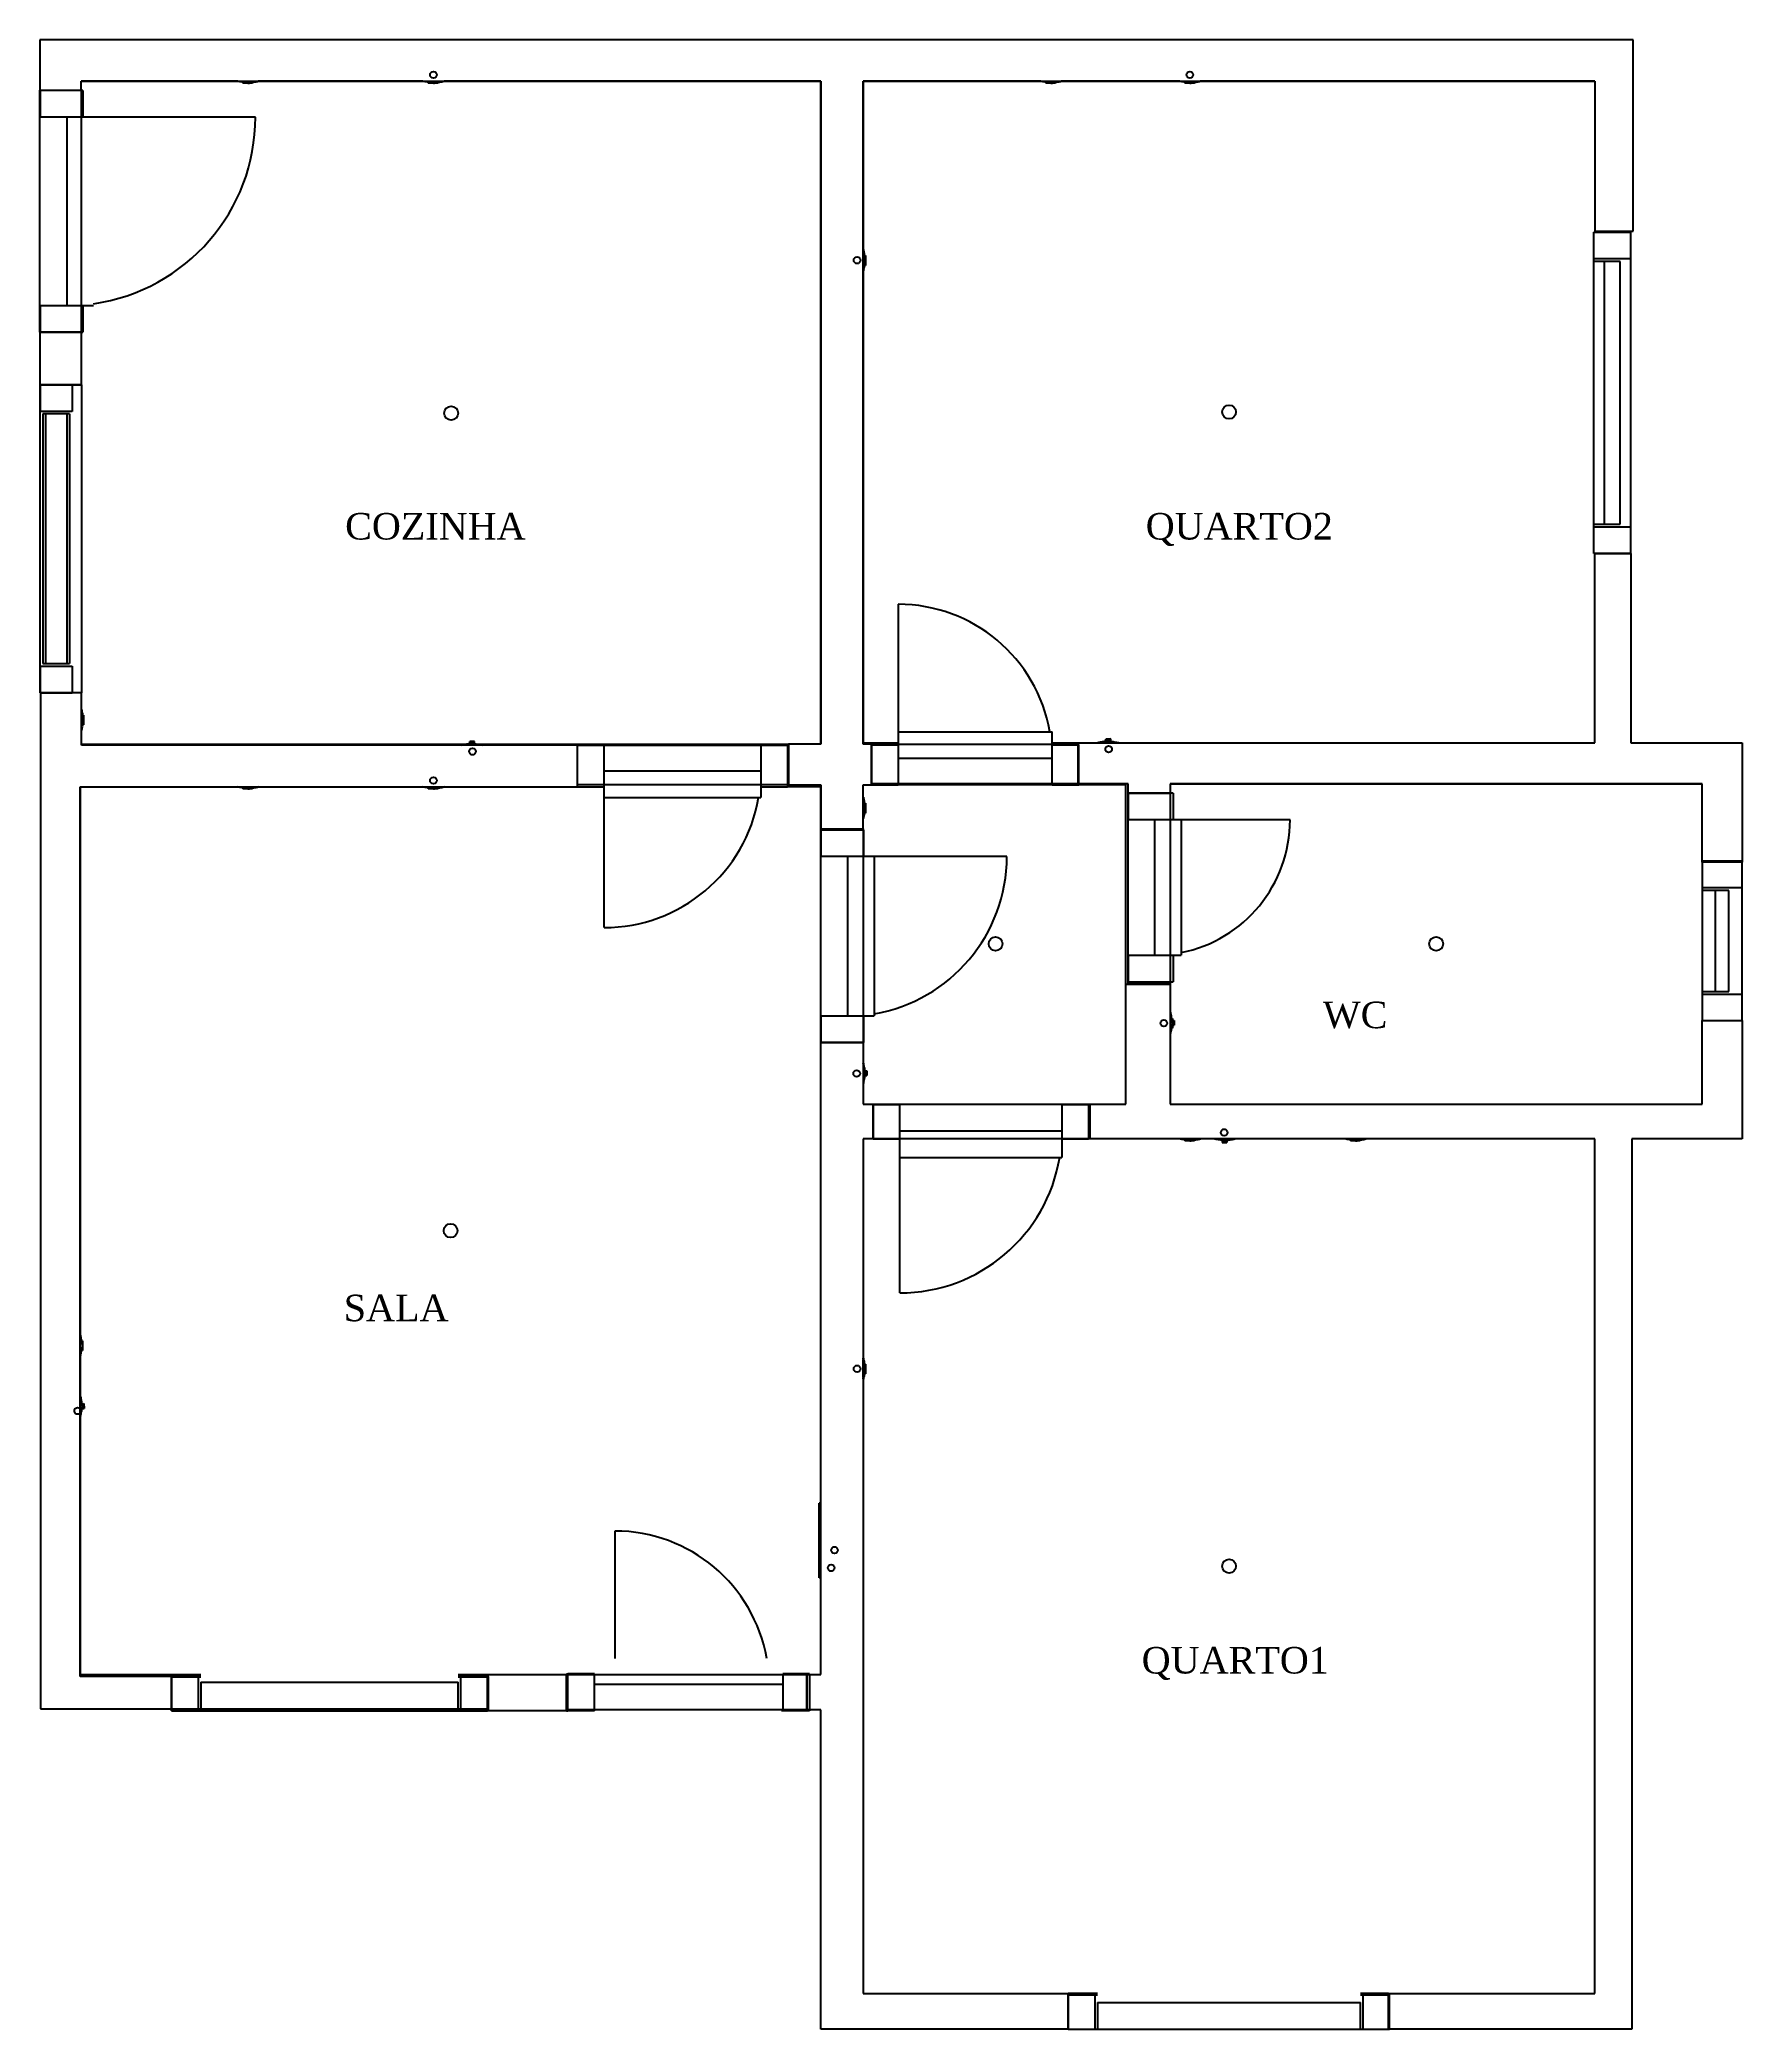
# Model space of a CAD drawing. Extents: x 7396 to 13806, y -3827 to 3665.
import ezdxf

# ---------------------------------------------------------------- set-up
doc = ezdxf.new("R2010")
doc.units = 0
doc.header["$MEASUREMENT"] = 0
doc.layers.add('PLANTABAIXA', color=7, linetype='Continuous')
doc.styles.add('textstyle0', font='times.ttf')
doc.styles.add('textstyle1', font='times.ttf')
doc.styles.add('textstyle2', font='times.ttf')
doc.styles.add('textstyle3', font='times.ttf')
doc.styles.add('textstyle4', font='times.ttf')

msp = doc.modelspace()

# ---------------------------------------------------------------- linework, layer by layer
at = {"layer": 'PLANTABAIXA', "color": 0}
for p, q in [((7395.6, 3664.7, -1950), (7395.6, 3474.7, -1950)), ((13395.4, 3664.7, -1950), (7395.6, 3664.7, -1950)), ((13395.4, 2943.8, -1950), (13395.4, 3664.7, -1950)), ((7395.6, 3474.7, -1950), (7551.2, 3474.7, -1950)), ((7395.6, 3474.7, -1950), (7551.2, 3474.7, -1950)), ((7395.6, 2563.9, -1950), (7395.6, 3474.7, -1950)), ((7397.6, 3473.9, -1950), (7397.6, 3373.9, -1950)), ((7557.6, 3473.9, -1950), (7397.6, 3473.9, -1950)), ((7551.2, 3474.7, -1950), (7551.2, 3508.6, -1950)), ((7551.2, 3508.6, -1950), (10336.8, 3508.6, -1950)), ((8139.6, 3508.6, -1950), (7551.2, 3508.6, -1950)), ((7551.2, 3474.7, -1950), (7551.2, 2563.9, -1950)), ((7557.6, 3473.9, -1950), (7557.6, 3373.9, -1950)), ((8159.8, 3504.7, -1950), (8159.8, 3500.9, -1950)), ((8196.7, 3500.9, -1950), (8159.8, 3500.9, -1950)), ((8196.7, 3504.3, -1950), (8196.7, 3500.9, -1950)), ((8838.2, 3508.6, -1950), (8219.3, 3508.6, -1950)), ((8858.4, 3504.7, -1950), (8858.4, 3500.9, -1950)), ((8895.3, 3500.9, -1950), (8858.4, 3500.9, -1950)), ((8895.3, 3504.3, -1950), (8895.3, 3500.9, -1950)), ((10336.8, 3508.6, -1950), (8917.9, 3508.6, -1950)), ((10336.8, 3508.6, -1950), (10336.8, 1012.2, -1950)), ((10336.8, 1012.2, -1950), (10336.8, 3508.6, -1950)), ((10496, 1012.2, -1950), (10496, 3508.6, -1950)), ((10496, 3508.6, -1950), (13251, 3508.6, -1950)), ((11163.1, 3508.6, -1950), (10496, 3508.6, -1950)), ((10496, 3508.6, -1950), (10496, 2874.1, -1950)), ((11183.3, 3504.7, -1950), (11183.3, 3500.9, -1950)), ((11220.2, 3500.9, -1950), (11183.3, 3500.9, -1950)), ((11220.2, 3504.3, -1950), (11220.2, 3500.9, -1950)), ((11686.6, 3508.6, -1950), (11242.8, 3508.6, -1950)), ((11706.9, 3504.7, -1950), (11706.9, 3500.9, -1950)), ((11743.7, 3500.9, -1950), (11706.9, 3500.9, -1950)), ((11743.7, 3504.3, -1950), (11743.7, 3500.9, -1950)), ((13251, 3508.6, -1950), (11766.4, 3508.6, -1950)), ((13251, 3508.6, -1950), (13251, 2943.8, -1950)), ((7497.6, 3373.9, -1950), (7397.6, 3373.9, -1950)), ((7557.6, 3373.9, -1950), (7497.6, 3373.9, -1950)), ((7497.6, 3373.9, -1950), (7497.6, 2663.9, -1950)), ((7597.6, 3373.9, -1950), (7557.6, 3373.9, -1950)), ((8207.6, 3373.9, -1950), (7597.6, 3373.9, -1950)), ((13386.6, 2940.2, -1950), (13246.6, 2940.2, -1950)), ((13246.6, 2840.2, -1950), (13246.6, 2940.2, -1950)), ((13251, 2943.8, -1950), (13395.4, 2943.8, -1950)), ((13251, 2940.2, -1950), (13251, 2943.8, -1950)), ((13251, 2943.8, -1950), (13386.6, 2943.8, -1950)), ((13251, 2940.2, -1950), (13386.6, 2940.2, -1950)), ((13386.6, 2943.8, -1950), (13386.6, 2940.2, -1950)), ((13386.6, 1730.2, -1950), (13386.6, 2940.2, -1950)), ((13386.6, 2840.2, -1950), (13386.6, 2940.2, -1950)), ((10496, 2872.1, -1950), (10496, 2869.1, -1950)), ((10496, 2852.1, -1950), (10496.7, 2852.1, -1950)), ((10496.7, 2795, -1950), (10496.7, 2874.7, -1950)), ((10501, 2852.1, -1950), (10504.4, 2852.1, -1950)), ((10504.4, 2852.1, -1950), (10504.4, 2815.2, -1950)), ((10496, 2815.2, -1950), (10496.7, 2815.2, -1950)), ((10496, 2801.5, -1950), (10496, 2798.5, -1950)), ((10496, 2796.5, -1950), (10496, 1017.6, -1950)), ((10500.6, 2815.2, -1950), (10504.4, 2815.2, -1950)), ((13246.6, 2830.2, -1950), (13246.6, 2840.2, -1950)), ((13386.6, 2840.2, -1950), (13246.6, 2840.2, -1950)), ((13346.6, 2830.2, -1950), (13246.6, 2830.2, -1950)), ((13246.6, 1840.2, -1950), (13246.6, 2830.2, -1950)), ((13286.6, 1840.2, -1950), (13286.6, 2830.2, -1950)), ((13346.6, 1840.2, -1950), (13346.6, 2830.2, -1950)), ((13386.6, 1830.2, -1950), (13386.6, 2840.2, -1950)), ((7397.6, 2663.9, -1950), (7397.6, 2563.9, -1950)), ((7397.6, 2663.9, -1950), (7497.6, 2663.9, -1950)), ((7497.6, 2663.9, -1950), (7557.6, 2663.9, -1950)), ((7557.6, 2663.9, -1950), (7557.6, 2563.9, -1950)), ((7557.6, 2663.9, -1950), (7597.6, 2663.9, -1950)), ((7551.2, 2563.9, -1950), (7395.6, 2563.9, -1950)), ((7397.6, 2563.9, -1950), (7551.2, 2563.9, -1950)), ((7397.6, 2365.6, -1950), (7397.6, 2563.9, -1950)), ((7397.6, 2563.9, -1950), (7557.6, 2563.9, -1950)), ((7551.2, 2563.9, -1950), (7551.2, 2365.6, -1950)), ((7551.2, 2365.6, -1950), (7397.6, 2365.6, -1950)), ((7517.6, 2365.6, -1950), (7397.6, 2365.6, -1950)), ((7397.6, 2365.6, -1950), (7397.6, 2265.6, -1950)), ((7397.6, 2365.6, -1950), (7552.6, 2365.6, -1950)), ((7397.6, 1206.1, -1950), (7397.6, 2365.6, -1950)), ((7517.6, 2365.6, -1950), (7517.6, 2265.6, -1950)), ((7552.6, 2365.6, -1950), (7552.6, 1206.1, -1950)), ((7517.6, 2265.6, -1950), (7397.6, 2265.6, -1950)), ((7407.6, 2255.6, -1950), (7407.6, 1315.6, -1950)), ((7507.6, 2255.6, -1950), (7407.6, 2255.6, -1950)), ((7507.6, 2255.6, -1950), (7407.6, 2255.6, -1950)), ((7417.6, 2255.6, -1950), (7417.6, 1315.6, -1950)), ((7497.6, 2255.6, -1950), (7497.6, 1315.6, -1950)), ((7507.6, 2255.6, -1950), (7507.6, 1315.6, -1950)), ((7507.6, 2255.6, -1950), (7507.6, 1315.6, -1950)), ((13246.6, 1830.2, -1950), (13246.6, 1840.2, -1950)), ((13246.6, 1840.2, -1950), (13346.6, 1840.2, -1950)), ((13246.6, 1730.2, -1950), (13246.6, 1830.2, -1950)), ((13246.6, 1830.2, -1950), (13386.6, 1830.2, -1950)), ((13386.6, 1730.2, -1950), (13386.6, 1830.2, -1950)), ((13246.6, 1730.2, -1950), (13386.6, 1730.2, -1950)), ((13251, 1730.2, -1950), (13386.6, 1730.2, -1950)), ((13251, 1017.6, -1950), (13251, 1730.2, -1950)), ((13386.6, 1730.2, -1950), (13251, 1730.2, -1950)), ((13386.6, 1730.2, -1950), (13251, 1730.2, -1950)), ((13251, 1730.2, -1950), (13251, 1730.2, -1950)), ((13386.6, 1730.2, -1950), (13386.6, 1017.6, -1950)), ((13386.6, 1730.2, -1950), (13386.6, 1730.2, -1950)), ((10627.6, 1539.2, -1950), (10627.6, 1059.2, -1950)), ((10627.6, 1539.2, -1950), (10627.6, 1059.2, -1950)), ((7397.6, 1305.6, -1950), (7397.6, 1205.6, -1950)), ((7397.6, 1305.6, -1950), (7517.6, 1305.6, -1950)), ((7407.6, 1315.6, -1950), (7507.6, 1315.6, -1950)), ((7407.6, 1315.6, -1950), (7507.6, 1315.6, -1950)), ((7517.6, 1305.6, -1950), (7517.6, 1205.6, -1950)), ((7552.6, 1206.1, -1950), (7397.6, 1206.1, -1950)), ((7397.6, 1205.6, -1950), (7517.6, 1205.6, -1950)), ((7552.6, 1206.1, -1950), (7398.8, 1206.1, -1950)), ((7398.8, 1206.1, -1950), (7398.8, -2620.1, -1950)), ((7552.6, 1008.6, -1950), (7552.6, 1206.1, -1950)), ((7556.5, 1084.6, -1950), (7560.3, 1084.6, -1950)), ((7556.9, 1121.4, -1950), (7560.3, 1121.4, -1950)), ((7560.3, 1121.4, -1950), (7560.3, 1084.6, -1950)), ((10627.6, 1059.2, -1950), (10627.6, 1009.2, -1950)), ((10627.6, 1059.2, -1950), (11207.6, 1059.2, -1950)), ((11207.6, 1009.2, -1950), (11207.6, 1059.2, -1950)), ((7552.6, 1012.2, -1950), (9003.2, 1012.2, -1950)), ((9420.5, 1008.6, -1950), (7552.6, 1008.6, -1950)), ((9032.6, 1022.8, -1950), (9014.6, 1022.4, -1950)), ((9014.6, 1022.4, -1950), (9032.6, 1022.8, -1950)), ((9014.7, 1017.1, -1950), (9014.6, 1022.4, -1950)), ((9032.7, 1017.5, -1950), (9014.7, 1017.1, -1950)), ((9020.2, 1015.5, -1950), (9014.8, 1015.4, -1950)), ((9014.8, 1014.5, -1950), (9014.8, 1015.4, -1950)), ((9032.8, 1015.8, -1950), (9027.1, 1015.6, -1950)), ((9032.7, 1017.5, -1950), (9032.6, 1022.8, -1950)), ((9032.8, 1014.5, -1950), (9032.8, 1015.8, -1950)), ((9044.6, 1012.2, -1950), (10214.3, 1012.2, -1950)), ((9420.5, 1011.4, -1950), (9520.5, 1011.4, -1950)), ((9420.5, 851.4, -1950), (9420.5, 1011.4, -1950)), ((9420.5, 851.4, -1950), (9420.5, 1008.6, -1950)), ((9420.5, 1008.6, -1950), (10214.3, 1008.6, -1950)), ((9420.5, 859.2, -1950), (9420.5, 1008.6, -1950)), ((9520.5, 911.4, -1950), (9520.5, 1011.4, -1950)), ((10110.5, 1011.4, -1950), (10210.5, 1011.4, -1950)), ((10110.5, 1011.4, -1950), (10110.5, 911.4, -1950)), ((10210.5, 1011.4, -1950), (10210.5, 851.4, -1950)), ((10336.8, 1012.2, -1950), (10214.3, 1012.2, -1950)), ((10214.3, 1012.2, -1950), (10214.3, 859.2, -1950)), ((10214.3, 1008.6, -1950), (10214.3, 859.2, -1950)), ((10496, 1017.6, -1950), (10627.6, 1017.6, -1950)), ((10527.6, 1012.2, -1950), (10496, 1012.2, -1950)), ((10527.6, 859.2, -1950), (10527.6, 1012.2, -1950)), ((10527.6, 1012.2, -1950), (11305.7, 1012.2, -1950)), ((10527.6, 863.5, -1950), (10527.6, 1012.2, -1950)), ((10527.6, 1009.2, -1950), (10627.6, 1009.2, -1950)), ((10527.6, 1009.2, -1950), (10527.6, 859.2, -1950)), ((10627.6, 1009.2, -1950), (10627.6, 959.2, -1950)), ((11207.6, 1017.6, -1950), (11305.7, 1017.6, -1950)), ((11207.6, 959.2, -1950), (11207.6, 1009.2, -1950)), ((11207.6, 1009.2, -1950), (11307.6, 1009.2, -1950)), ((11305.7, 1017.6, -1950), (13251, 1017.6, -1950)), ((11305.7, 863.5, -1950), (11305.7, 1017.6, -1950)), ((11305.7, 1012.2, -1950), (11305.7, 863.5, -1950)), ((11307.6, 859.2, -1950), (11307.6, 1009.2, -1950)), ((11459, 1017.6, -1950), (11379.2, 1017.6, -1950)), ((11427.8, 1031.8, -1950), (11409.8, 1031.4, -1950)), ((11409.8, 1031.4, -1950), (11427.8, 1031.8, -1950)), ((11409.9, 1026.2, -1950), (11409.8, 1031.4, -1950)), ((11427.9, 1026.5, -1950), (11409.9, 1026.2, -1950)), ((11415.4, 1024.5, -1950), (11410, 1024.4, -1950)), ((11410, 1023.5, -1950), (11410, 1024.4, -1950)), ((11428, 1024.8, -1950), (11422.3, 1024.7, -1950)), ((11427.9, 1026.5, -1950), (11427.8, 1031.8, -1950)), ((11428, 1023.6, -1950), (11428, 1024.8, -1950)), ((13386.6, 1017.6, -1950), (13805.7, 1017.6, -1950)), ((13805.7, 1017.6, -1950), (13805.7, 567.9, -1950)), ((9520.5, 851.4, -1950), (9520.5, 911.4, -1950)), ((9520.5, 911.4, -1950), (10110.5, 911.4, -1950)), ((10110.5, 911.4, -1950), (10110.5, 851.4, -1950)), ((10627.6, 959.2, -1950), (10627.6, 859.2, -1950)), ((10627.6, 959.2, -1950), (11207.6, 959.2, -1950)), ((11207.6, 859.2, -1950), (11207.6, 959.2, -1950)), ((7548.1, -2498.7, -1950), (7548.1, 851.4, -1950)), ((7548.1, 851.4, -1950), (9420.5, 851.4, -1950)), ((7548.1, 851.4, -1950), (7548.1, -1211.7, -1950)), ((8159.8, 847.5, -1950), (8159.8, 843.7, -1950)), ((8196.7, 843.7, -1950), (8159.8, 843.7, -1950)), ((8196.7, 847.1, -1950), (8196.7, 843.7, -1950)), ((8858.4, 847.5, -1950), (8858.4, 843.7, -1950)), ((8895.3, 843.7, -1950), (8858.4, 843.7, -1950)), ((8895.3, 847.1, -1950), (8895.3, 843.7, -1950)), ((10214.3, 859.2, -1950), (9420.5, 859.2, -1950)), ((9420.5, 851.4, -1950), (9520.5, 851.4, -1950)), ((9520.5, 811.4, -1950), (9520.5, 851.4, -1950)), ((10110.5, 851.4, -1950), (10210.5, 851.4, -1950)), ((10110.5, 851.4, -1950), (10110.5, 811.4, -1950)), ((10336.8, 851.4, -1950), (10210.5, 851.4, -1950)), ((10214.3, 859.2, -1950), (10336.8, 859.2, -1950)), ((10336.8, 859.2, -1950), (10336.8, 693, -1950)), ((10336.8, 688.8, -1950), (10336.8, 851.4, -1950)), ((10496, 693, -1950), (10496, 859.2, -1950)), ((10496, 859.2, -1950), (10527.6, 859.2, -1950)), ((11305.7, 863.5, -1950), (10527.6, 863.5, -1950)), ((10527.6, 859.2, -1950), (10627.6, 859.2, -1950)), ((11207.6, 859.2, -1950), (10627.6, 859.2, -1950)), ((11207.6, 859.2, -1950), (11307.6, 859.2, -1950)), ((11493.2, 863.5, -1950), (11305.7, 863.5, -1950)), ((11484.5, 859.2, -1950), (11307.6, 859.2, -1950)), ((11484.5, 108.1, -1950), (11484.5, 859.2, -1950)), ((11493.2, 827.4, -1950), (11493.2, 863.5, -1950)), ((11652.3, 827.4, -1950), (11493.2, 827.4, -1950)), ((11493.2, 827.4, -1950), (11493.2, 727.4, -1950)), ((11663.2, 827.4, -1950), (11493.2, 827.4, -1950)), ((11493.2, 827.4, -1950), (11652, 827.4, -1950)), ((11493.2, 108.1, -1950), (11493.2, 827.4, -1950)), ((11652, 827.4, -1950), (11652, 108.1, -1950)), ((11652.3, 863.5, -1950), (11652.3, 827.4, -1950)), ((11652.3, 863.5, -1950), (13654.9, 863.5, -1950)), ((11652.3, 863.5, -1950), (11652.3, 863.4, -1950)), ((13654.9, 863.5, -1950), (11652.3, 863.5, -1950)), ((13654.9, 863.4, -1950), (11652.3, 863.4, -1950)), ((11663.2, 827.4, -1950), (11663.2, 727.4, -1950)), ((13654.9, 567.9, -1950), (13654.9, 863.5, -1950)), ((13654.9, 863.5, -1950), (13654.9, 863.4, -1950)), ((9520.5, 811.4, -1950), (10110.5, 811.4, -1950)), ((9520.5, 321.4, -1950), (9520.5, 811.4, -1950)), ((10496, 789.6, -1950), (10496.7, 789.6, -1950)), ((10496, 752.7, -1950), (10496.7, 752.7, -1950)), ((10496.7, 732.5, -1950), (10496.7, 812.2, -1950)), ((10500.6, 752.7, -1950), (10504.4, 752.7, -1950)), ((10501, 789.6, -1950), (10504.4, 789.6, -1950)), ((10504.4, 789.6, -1950), (10504.4, 752.7, -1950)), ((10336.8, 693, -1950), (10496, 693, -1950)), ((10336.8, 693, -1950), (10496, 693, -1950)), ((10336.8, -111.2, -1950), (10336.8, 693, -1950)), ((10336.8, 688.8, -1950), (10336.8, 588.8, -1950)), ((10496.8, 688.8, -1950), (10336.8, 688.8, -1950)), ((10496, 693, -1950), (10496, -111.2, -1950)), ((10496, 693, -1950), (10496, 688.8, -1950)), ((10496.8, 688.8, -1950), (10496.8, 588.8, -1950)), ((11593.2, 727.4, -1950), (11493.2, 727.4, -1950)), ((11663.2, 727.4, -1950), (11593.2, 727.4, -1950)), ((11593.2, 727.4, -1950), (11593.2, 217.4, -1950)), ((11693.2, 727.4, -1950), (11663.2, 727.4, -1950)), ((11693.2, 727.4, -1950), (11693.2, 217.4, -1950)), ((12103.2, 727.4, -1950), (11693.2, 727.4, -1950)), ((10336.8, -11.2, -1950), (10336.8, 588.8, -1950)), ((10436.8, 588.8, -1950), (10336.8, 588.8, -1950)), ((10496.8, 588.8, -1950), (10436.8, 588.8, -1950)), ((10436.8, 588.8, -1950), (10436.8, -11.2, -1950)), ((10536.8, 588.8, -1950), (10496.8, 588.8, -1950)), ((10536.8, 588.8, -1950), (10536.8, -11.2, -1950)), ((11036.8, 588.8, -1950), (10536.8, 588.8, -1950)), ((13805.7, 567.9, -1950), (13654.9, 567.9, -1950)), ((13654.9, 567.9, -1950), (13654.9, 461.2, -1950)), ((13805.7, 571.2, -1950), (13655.7, 571.2, -1950)), ((13655.7, 471.2, -1950), (13655.7, 571.2, -1950)), ((13805.7, 471.2, -1950), (13805.7, 571.2, -1950)), ((13805.7, -28.8, -1950), (13805.7, 567.9, -1950)), ((13655.7, 461.2, -1950), (13655.7, 471.2, -1950)), ((13805.7, 471.2, -1950), (13655.7, 471.2, -1950)), ((13655.7, 81.2, -1950), (13655.7, 461.2, -1950)), ((13755.7, 461.2, -1950), (13655.7, 461.2, -1950)), ((13705.7, 81.2, -1950), (13705.7, 461.2, -1950)), ((13755.7, 81.2, -1950), (13755.7, 461.2, -1950)), ((13805.7, 71.2, -1950), (13805.7, 471.2, -1950)), ((11493.2, 217.4, -1950), (11493.2, 117.4, -1950)), ((11493.2, 217.4, -1950), (11593.2, 217.4, -1950)), ((11593.2, 217.4, -1950), (11663.2, 217.4, -1950)), ((11663.2, 217.4, -1950), (11663.2, 117.4, -1950)), ((11663.2, 217.4, -1950), (11693.2, 217.4, -1950)), ((11484.5, 108.1, -1950), (11652, 108.1, -1950)), ((11484.5, -342.9, -1950), (11484.5, 108.1, -1950)), ((11493.2, 117.4, -1950), (11663.2, 117.4, -1950)), ((11652, 108.1, -1950), (11493.2, 108.1, -1950)), ((11652, 108.1, -1950), (11652, -342.9, -1950)), ((11652.3, 117.4, -1950), (11652.3, -20.5, -1950)), ((13654.9, 81.2, -1950), (13654.9, -28.8, -1950)), ((13655.7, 71.2, -1950), (13655.7, 81.2, -1950)), ((13655.7, 81.2, -1950), (13755.7, 81.2, -1950)), ((11652.5, -76.9, -1950), (11652.5, 2.8, -1950)), ((11652.7, 1.7, -1950), (11652.7, 2.1, -1950)), ((13655.7, -28.8, -1950), (13655.7, 71.2, -1950)), ((13655.7, 71.2, -1950), (13805.7, 71.2, -1950)), ((13805.7, -28.8, -1950), (13805.7, 71.2, -1950)), ((10336.8, -11.2, -1950), (10336.8, -111.2, -1950)), ((10336.8, -11.2, -1950), (10436.8, -11.2, -1950)), ((10436.8, -11.2, -1950), (10496.8, -11.2, -1950)), ((10496.8, -11.2, -1950), (10496.8, -111.2, -1950)), ((10496.8, -11.2, -1950), (10536.8, -11.2, -1950)), ((11652, -20.5, -1950), (11652.5, -20.5, -1950)), ((11652, -57.4, -1950), (11652.5, -57.4, -1950)), ((11652.3, -57.4, -1950), (11652.3, -342.8, -1950)), ((11656.6, -57.4, -1950), (11660.3, -57.4, -1950)), ((11657, -20.5, -1950), (11660.3, -20.5, -1950)), ((11658.4, -27.9, -1950), (11659.3, -27.9, -1950)), ((11658.4, -45.9, -1950), (11659.7, -45.9, -1950)), ((11659.4, -33.3, -1950), (11659.3, -27.9, -1950)), ((11659.7, -45.9, -1950), (11659.5, -40.2, -1950)), ((11660.3, -20.5, -1950), (11660.3, -27.9, -1950)), ((11660.3, -45.9, -1950), (11660.3, -57.4, -1950)), ((11661, -27.9, -1950), (11666.3, -27.8, -1950)), ((11661.4, -45.9, -1950), (11661, -27.9, -1950)), ((11661.4, -45.9, -1950), (11666.7, -45.8, -1950)), ((11666.7, -45.8, -1950), (11666.3, -27.8, -1950)), ((11666.3, -27.8, -1950), (11666.7, -45.8, -1950)), ((13654.9, -28.8, -1950), (13805.7, -28.8, -1950)), ((13654.9, -342.9, -1950), (13654.9, -28.8, -1950)), ((13655.7, -28.8, -1950), (13805.7, -28.8, -1950)), ((13805.7, -28.8, -1950), (13805.7, -474, -1950)), ((10336.8, -111.2, -1950), (10496, -111.2, -1950)), ((10336.8, -2491.2, -1950), (10336.8, -111.2, -1950)), ((10496, -111.2, -1950), (10336.8, -111.2, -1950)), ((10336.8, -111.2, -1950), (10496.8, -111.2, -1950)), ((10496, -111.2, -1950), (10496, -342.9, -1950)), ((10496, -111.2, -1950), (10496, -187.2, -1950)), ((11652.7, -77.7, -1950), (11652.7, -75.8, -1950)), ((10501.9, -218, -1950), (10502.8, -217.9, -1950)), ((10502.9, -223.4, -1950), (10502.8, -217.9, -1950)), ((10504.6, -217.9, -1950), (10509.8, -217.8, -1950)), ((10505, -235.9, -1950), (10504.6, -217.9, -1950)), ((10510.2, -235.8, -1950), (10509.8, -217.8, -1950)), ((10509.9, -217.8, -1950), (10510.2, -235.8, -1950)), ((10496, -266.9, -1950), (10496, -342.9, -1950)), ((10502, -236, -1950), (10503.2, -235.9, -1950)), ((10503.2, -235.9, -1950), (10503.1, -230.2, -1950)), ((10505, -235.9, -1950), (10510.2, -235.8, -1950)), ((10496, -342.9, -1950), (10534.1, -342.9, -1950)), ((10534.1, -342.9, -1950), (10534.1, -474, -1950)), ((10534.1, -342.9, -1950), (11348.7, -342.9, -1950)), ((10534.1, -474, -1950), (10534.1, -342.9, -1950)), ((10534.1, -344, -1950), (10634.1, -344, -1950)), ((10534.1, -474, -1950), (10534.1, -344, -1950)), ((10634.1, -444, -1950), (10634.1, -344, -1950)), ((11244.1, -344, -1950), (11344.1, -344, -1950)), ((11244.1, -344, -1950), (11244.1, -444, -1950)), ((11344.1, -344, -1950), (11344.1, -474, -1950)), ((11348.7, -342.9, -1950), (11484.5, -342.9, -1950)), ((11348.7, -474, -1950), (11348.7, -342.9, -1950)), ((11348.7, -342.9, -1950), (11348.7, -474, -1950)), ((11652, -342.9, -1950), (13654.9, -342.9, -1950)), ((11652.3, -342.8, -1950), (13654.9, -342.8, -1950)), ((10634.1, -474, -1950), (10634.1, -444, -1950)), ((10634.1, -444, -1950), (11244.1, -444, -1950)), ((11244.1, -444, -1950), (11244.1, -474, -1950)), ((10496, -474, -1950), (10496, -3692.1, -1950)), ((10534.1, -474, -1950), (10496, -474, -1950)), ((10496, -474, -1950), (10496, -1299.9, -1950)), ((11348.7, -474, -1950), (10534.1, -474, -1950)), ((10534.1, -474, -1950), (10634.1, -474, -1950)), ((10634.1, -544, -1950), (10634.1, -474, -1950)), ((11244.1, -474, -1950), (11344.1, -474, -1950)), ((11244.1, -474, -1950), (11244.1, -544, -1950)), ((11686.6, -474, -1950), (11344.1, -474, -1950)), ((13251, -474, -1950), (11348.7, -474, -1950)), ((11706.9, -478, -1950), (11706.9, -481.7, -1950)), ((11743.7, -481.7, -1950), (11706.9, -481.7, -1950)), ((11743.7, -478.4, -1950), (11743.7, -481.7, -1950)), ((11816.1, -474, -1950), (11766.4, -474, -1950)), ((11847, -480, -1950), (11847, -481.2, -1950)), ((11847, -481.2, -1950), (11852.7, -481.1, -1950)), ((11847.1, -483, -1950), (11865.1, -482.6, -1950)), ((11847.1, -483, -1950), (11847.2, -488.3, -1950)), ((11847.2, -488.3, -1950), (11865.2, -487.9, -1950)), ((11865.2, -487.9, -1950), (11847.2, -488.3, -1950)), ((11859.6, -481, -1950), (11865, -480.9, -1950)), ((11865, -479.9, -1950), (11865, -480.9, -1950)), ((11865.1, -482.6, -1950), (11865.2, -487.9, -1950)), ((12310, -474, -1950), (11895.8, -474, -1950)), ((12330.3, -478, -1950), (12330.3, -481.7, -1950)), ((12367.1, -481.7, -1950), (12330.3, -481.7, -1950)), ((12367.1, -478.4, -1950), (12367.1, -481.7, -1950)), ((13251, -474, -1950), (12389.7, -474, -1950)), ((13251, -3692.1, -1950), (13251, -474, -1950)), ((13251, -3692.1, -1950), (13251, -474, -1950)), ((13389.6, -474, -1950), (13389.6, -3826.8, -1950)), ((13805.7, -474, -1950), (13389.6, -474, -1950)), ((10634.1, -544, -1950), (11244.1, -544, -1950)), ((10634.1, -1054, -1950), (10634.1, -544, -1950)), ((7552, -1271.1, -1950), (7555.8, -1271.1, -1950)), ((7552.4, -1234.3, -1950), (7555.8, -1234.3, -1950)), ((7555.8, -1234.3, -1950), (7555.8, -1271.1, -1950)), ((7548.1, -1291.4, -1950), (7548.1, -1440.7, -1950)), ((10496, -1299.9, -1950), (10496, -1299.9, -1950)), ((10496, -1301.9, -1950), (10496, -1299.9, -1950)), ((10496, -1301.9, -1950), (10496, -1301.9, -1950)), ((10496, -1301.9, -1950), (10496, -1304.9, -1950)), ((10496, -1304.9, -1950), (10496, -1304.9, -1950)), ((10496, -1372.5, -1950), (10496, -1304.9, -1950)), ((10496, -1322, -1950), (10496.7, -1322, -1950)), ((10496.7, -1379.1, -1950), (10496.7, -1299.3, -1950)), ((10501, -1322, -1950), (10504.4, -1322, -1950)), ((10504.4, -1322, -1950), (10504.4, -1358.8, -1950)), ((10496, -1358.8, -1950), (10496.7, -1358.8, -1950)), ((10496, -1372.5, -1950), (10496, -1372.5, -1950)), ((10496, -1372.5, -1950), (10496, -1375.5, -1950)), ((10496, -1375.5, -1950), (10496, -1375.5, -1950)), ((10496, -1377.5, -1950), (10496, -1375.5, -1950)), ((10496, -1377.5, -1950), (10496, -1377.5, -1950)), ((10496, -1377.5, -1950), (10496, -3692.1, -1950)), ((10500.6, -1358.8, -1950), (10504.4, -1358.8, -1950)), ((7554, -1471.3, -1950), (7554.9, -1471.3, -1950)), ((7554, -1489.3, -1950), (7555.3, -1489.2, -1950)), ((7555, -1476.7, -1950), (7554.9, -1471.3, -1950)), ((7555.3, -1489.2, -1950), (7555.1, -1483.5, -1950)), ((7556.6, -1471.2, -1950), (7561.9, -1471.1, -1950)), ((7557, -1489.2, -1950), (7556.6, -1471.2, -1950)), ((7557, -1489.2, -1950), (7562.3, -1489.1, -1950)), ((7562.3, -1489.1, -1950), (7561.9, -1471.1, -1950)), ((7561.9, -1471.1, -1950), (7562.3, -1489.1, -1950)), ((7548.1, -1520.1, -1950), (7548.1, -2491.2, -1950)), ((10331.8, -1845.5, -1950), (10329.8, -1845.5, -1950)), ((10329.8, -2127, -1950), (10329.8, -1845.5, -1950)), ((10336.8, -1845.5, -1950), (10331.8, -1845.5, -1950)), ((10331.8, -2127, -1950), (10331.8, -1845.5, -1950)), ((10336.8, -2127, -1950), (10336.8, -1845.5, -1950)), ((9561.3, -1950.7), (9561.3, -2430.7)), ((10331.8, -2127, -1950), (10329.8, -2127, -1950)), ((10336.8, -2127, -1950), (10331.8, -2127, -1950)), ((7548.1, -2491.2, -1950), (8001.5, -2491.2, -1950)), ((7891.5, -2498.7, -1950), (7548.1, -2498.7, -1950)), ((7891.5, -2620.1, -1950), (7891.5, -2498.7, -1950)), ((8001.5, -2498.7, -1950), (7891.5, -2498.7, -1950)), ((7891.5, -2628.4, -1950), (7891.5, -2498.7, -1950)), ((7891.5, -2498.7, -1950), (7891.5, -2498.7, -1950)), ((7891.5, -2628.4, -1950), (7891.5, -2498.7, -1950)), ((7891.5, -2500.1, -1950), (7891.5, -2620.1, -1950)), ((7891.5, -2500.1, -1950), (7991.5, -2500.1, -1950)), ((7991.5, -2500.1, -1950), (8001.5, -2500.1, -1950)), ((7991.5, -2500.1, -1950), (7991.5, -2620.1, -1950)), ((8001.5, -2520.1, -1950), (8971.5, -2520.1, -1950)), ((8001.5, -2520.1, -1950), (8971.5, -2520.1, -1950)), ((8001.5, -2520.1, -1950), (8001.5, -2620.1, -1950)), ((8971.5, -2491.2, -1950), (9083.7, -2491.2, -1950)), ((9081.5, -2498.7, -1950), (8971.5, -2498.7, -1950)), ((8971.5, -2500.1, -1950), (8981.5, -2500.1, -1950)), ((8971.5, -2620.1, -1950), (8971.5, -2520.1, -1950)), ((8981.5, -2500.1, -1950), (9081.5, -2500.1, -1950)), ((8981.5, -2620.1, -1950), (8981.5, -2500.1, -1950)), ((9081.5, -2498.7, -1950), (9083.7, -2498.7, -1950)), ((9081.5, -2498.7, -1950), (9081.5, -2628.4, -1950)), ((9081.5, -2620.1, -1950), (9081.5, -2500.1, -1950)), ((9083.7, -2491.2, -1950), (9378.3, -2491.2, -1950)), ((9083.7, -2628.4, -1950), (9083.7, -2491.2, -1950)), ((9083.7, -2498.7, -1950), (9083.7, -2628.4, -1950)), ((9378.3, -2488.4, -1950), (9383.9, -2488.4, -1950)), ((9378.3, -2491.2, -1950), (9378.3, -2488.4, -1950)), ((9378.3, -2491.2, -1950), (9378.3, -2628.4, -1950)), ((9378.3, -2491.2, -1950), (10284, -2491.2, -1950)), ((9378.3, -2623.7, -1950), (9378.3, -2491.2, -1950)), ((9383.9, -2628.4, -1950), (9383.9, -2488.4, -1950)), ((9483.9, -2488.4, -1950), (9383.9, -2488.4, -1950)), ((9483.9, -2528.4, -1950), (9483.9, -2488.4, -1950)), ((9483.9, -2628.4, -1950), (9483.9, -2528.4, -1950)), ((10193.9, -2528.4, -1950), (9483.9, -2528.4, -1950)), ((10193.9, -2488.4, -1950), (10193.9, -2528.4, -1950)), ((10293.9, -2488.4, -1950), (10193.9, -2488.4, -1950)), ((10193.9, -2528.4, -1950), (10193.9, -2628.4, -1950)), ((10284, -2491.2, -1950), (10336.8, -2491.2, -1950)), ((10284, -2623.7, -1950), (10284, -2491.2, -1950)), ((10284, -2491.2, -1950), (10284, -2623.7, -1950)), ((10293.9, -2488.4, -1950), (10293.9, -2628.4, -1950)), ((7398.8, -2620.1, -1950), (7891.5, -2620.1, -1950)), ((7891.5, -2620.1, -1950), (7991.5, -2620.1, -1950)), ((7991.5, -2620.1, -1950), (8981.5, -2620.1, -1950)), ((8001.5, -2620.1, -1950), (8971.5, -2620.1, -1950)), ((8981.5, -2620.1, -1950), (9081.5, -2620.1, -1950)), ((7891.5, -2628.4, -1950), (9081.5, -2628.4, -1950)), ((7891.5, -2628.4, -1950), (7891.5, -2628.4, -1950)), ((9083.7, -2628.4, -1950), (9081.5, -2628.4, -1950)), ((9378.3, -2628.4, -1950), (9083.7, -2628.4, -1950)), ((10284, -2623.7, -1950), (9378.3, -2623.7, -1950)), ((9378.3, -2628.4, -1950), (9383.9, -2628.4, -1950)), ((9483.9, -2628.4, -1950), (9383.9, -2628.4, -1950)), ((10193.9, -2628.4, -1950), (10188.3, -2628.4, -1950)), ((10293.9, -2628.4, -1950), (10193.9, -2628.4, -1950)), ((10336.8, -2623.7, -1950), (10284, -2623.7, -1950)), ((10336.8, -3826.8, -1950), (10336.8, -2623.7, -1950)), ((10496, -3692.1, -1950), (11268, -3692.1, -1950)), ((11268, -3692.1, -1950), (11268, -3826.8, -1950)), ((11378, -3692.1, -1950), (11268, -3692.1, -1950)), ((11268, -3826.8, -1950), (11268, -3692.1, -1950)), ((11268, -3692.1, -1950), (11268, -3692.1, -1950)), ((11268, -3826.8, -1950), (11268, -3692.1, -1950)), ((11268, -3696.8, -1950), (11268, -3826.8, -1950)), ((11268, -3696.8, -1950), (11368, -3696.8, -1950)), ((11368, -3696.8, -1950), (11378, -3696.8, -1950)), ((11368, -3696.8, -1950), (11368, -3826.8, -1950)), ((11378, -3726.8, -1950), (12368, -3726.8, -1950)), ((11378, -3726.8, -1950), (12368, -3726.8, -1950)), ((11378, -3726.8, -1950), (11378, -3826.8, -1950)), ((12473.6, -3692.1, -1950), (12368, -3692.1, -1950)), ((12368, -3696.8, -1950), (12378, -3696.8, -1950)), ((12368, -3826.8, -1950), (12368, -3726.8, -1950)), ((12378, -3696.8, -1950), (12478, -3696.8, -1950)), ((12378, -3826.8, -1950), (12378, -3696.8, -1950)), ((12473.6, -3692.1, -1950), (13251, -3692.1, -1950)), ((12473.6, -3826.8, -1950), (12473.6, -3692.1, -1950)), ((12478, -3826.8, -1950), (12478, -3696.8, -1950)), ((11268, -3826.8, -1950), (10336.8, -3826.8, -1950)), ((11268, -3826.8, -1950), (11268, -3826.8, -1950)), ((11268, -3826.8, -1950), (11368, -3826.8, -1950)), ((11368, -3826.8, -1950), (12378, -3826.8, -1950)), ((11378, -3826.8, -1950), (12368, -3826.8, -1950)), ((12378, -3826.8, -1950), (12478, -3826.8, -1950)), ((13389.6, -3826.8, -1950), (12473.6, -3826.8, -1950))]:
    msp.add_line(p, q, dxfattribs=at)
for points in [[(8179.3, 3500.9), (8174.9, 3501.8), (8170.5, 3502.6), (8166.1, 3503.5), (8161.7, 3504.3), (8157.2, 3505.2), (8152.8, 3506), (8148.4, 3506.9), (8144, 3507.7), (8139.6, 3508.6)], [(8179.3, 3500.9), (8174.9, 3501.8), (8170.5, 3502.6), (8166.1, 3503.5), (8161.7, 3504.3), (8157.2, 3505.2), (8152.8, 3506), (8148.4, 3506.9), (8144, 3507.7), (8139.6, 3508.6)], [(8179.3, 3500.9), (8183.8, 3501.8), (8188.2, 3502.6), (8192.6, 3503.5), (8197.1, 3504.3), (8201.5, 3505.2), (8206, 3506), (8210.4, 3506.9), (8214.9, 3507.7), (8219.3, 3508.6)], [(8219.3, 3508.6), (8214.9, 3507.7), (8210.4, 3506.9), (8206, 3506), (8201.5, 3505.2), (8197.1, 3504.3), (8192.6, 3503.5), (8188.2, 3502.6), (8183.8, 3501.8), (8179.3, 3500.9)], [(8877.9, 3500.9), (8873.5, 3501.8), (8869.1, 3502.6), (8864.7, 3503.5), (8860.2, 3504.3), (8855.8, 3505.2), (8851.4, 3506), (8847, 3506.9), (8842.6, 3507.7), (8838.2, 3508.6)], [(8877.9, 3500.9), (8873.5, 3501.8), (8869.1, 3502.6), (8864.7, 3503.5), (8860.2, 3504.3), (8855.8, 3505.2), (8851.4, 3506), (8847, 3506.9), (8842.6, 3507.7), (8838.2, 3508.6)], [(8877.9, 3500.9), (8882.4, 3501.8), (8886.8, 3502.6), (8891.2, 3503.5), (8895.7, 3504.3), (8900.1, 3505.2), (8904.6, 3506), (8909, 3506.9), (8913.5, 3507.7), (8917.9, 3508.6)], [(8917.9, 3508.6), (8913.5, 3507.7), (8909, 3506.9), (8904.6, 3506), (8900.1, 3505.2), (8895.7, 3504.3), (8891.2, 3503.5), (8886.8, 3502.6), (8882.4, 3501.8), (8877.9, 3500.9)], [(11202.8, 3500.9), (11198.4, 3501.8), (11194, 3502.6), (11189.6, 3503.5), (11185.1, 3504.3), (11180.7, 3505.2), (11176.3, 3506), (11171.9, 3506.9), (11167.5, 3507.7), (11163.1, 3508.6)], [(11202.8, 3500.9), (11198.4, 3501.8), (11194, 3502.6), (11189.6, 3503.5), (11185.1, 3504.3), (11180.7, 3505.2), (11176.3, 3506), (11171.9, 3506.9), (11167.5, 3507.7), (11163.1, 3508.6)], [(11202.8, 3500.9), (11207.2, 3501.8), (11211.7, 3502.6), (11216.1, 3503.5), (11220.6, 3504.3), (11225, 3505.2), (11229.5, 3506), (11233.9, 3506.9), (11238.4, 3507.7), (11242.8, 3508.6)], [(11242.8, 3508.6), (11238.4, 3507.7), (11233.9, 3506.9), (11229.5, 3506), (11225, 3505.2), (11220.6, 3504.3), (11216.1, 3503.5), (11211.7, 3502.6), (11207.2, 3501.8), (11202.8, 3500.9)], [(11726.4, 3500.9), (11721.9, 3501.8), (11717.5, 3502.6), (11713.1, 3503.5), (11708.7, 3504.3), (11704.3, 3505.2), (11699.9, 3506), (11695.5, 3506.9), (11691, 3507.7), (11686.6, 3508.6)], [(11726.4, 3500.9), (11721.9, 3501.8), (11717.5, 3502.6), (11713.1, 3503.5), (11708.7, 3504.3), (11704.3, 3505.2), (11699.9, 3506), (11695.5, 3506.9), (11691, 3507.7), (11686.6, 3508.6)], [(11726.4, 3500.9), (11730.8, 3501.8), (11735.3, 3502.6), (11739.7, 3503.5), (11744.1, 3504.3), (11748.6, 3505.2), (11753, 3506), (11757.5, 3506.9), (11761.9, 3507.7), (11766.4, 3508.6)], [(11766.4, 3508.6), (11761.9, 3507.7), (11757.5, 3506.9), (11753, 3506), (11748.6, 3505.2), (11744.1, 3504.3), (11739.7, 3503.5), (11735.3, 3502.6), (11730.8, 3501.8), (11726.4, 3500.9)], [(10504.4, 2834.7), (10503.5, 2839.2), (10502.7, 2843.6), (10501.8, 2848), (10501, 2852.5), (10500.1, 2856.9), (10499.3, 2861.4), (10498.4, 2865.8), (10497.6, 2870.3), (10496.7, 2874.7)], [(10496.7, 2874.7), (10497.6, 2870.3), (10498.4, 2865.8), (10499.3, 2861.4), (10500.1, 2856.9), (10501, 2852.5), (10501.8, 2848), (10502.7, 2843.6), (10503.5, 2839.2), (10504.4, 2834.7)], [(10504.4, 2834.7), (10503.5, 2830.3), (10502.7, 2825.9), (10501.8, 2821.5), (10501, 2817.1), (10500.1, 2812.6), (10499.3, 2808.2), (10498.4, 2803.8), (10497.6, 2799.4), (10496.7, 2795)], [(10504.4, 2834.7), (10503.5, 2830.3), (10502.7, 2825.9), (10501.8, 2821.5), (10501, 2817.1), (10500.1, 2812.6), (10499.3, 2808.2), (10498.4, 2803.8), (10497.6, 2799.4), (10496.7, 2795)], [(7560.3, 1104.1), (7559.4, 1108.5), (7558.6, 1113), (7557.7, 1117.4), (7556.8, 1121.8), (7556, 1126.3), (7555.1, 1130.7), (7554.3, 1135.2), (7553.4, 1139.6), (7552.6, 1144.1)], [(7552.6, 1144.1), (7553.4, 1139.6), (7554.3, 1135.2), (7555.1, 1130.7), (7556, 1126.3), (7556.8, 1121.8), (7557.7, 1117.4), (7558.6, 1113), (7559.4, 1108.5), (7560.3, 1104.1)], [(7560.3, 1104.1), (7559.4, 1099.7), (7558.6, 1095.2), (7557.7, 1090.8), (7556.8, 1086.4), (7556, 1082), (7555.1, 1077.6), (7554.3, 1073.2), (7553.4, 1068.8), (7552.6, 1064.3)], [(7560.3, 1104.1), (7559.4, 1099.7), (7558.6, 1095.2), (7557.7, 1090.8), (7556.8, 1086.4), (7556, 1082), (7555.1, 1077.6), (7554.3, 1073.2), (7553.4, 1068.8), (7552.6, 1064.3)], [(8984, 1008.6), (8988.5, 1009.4), (8992.9, 1010.3), (8997.3, 1011.1), (9001.8, 1012), (9006.2, 1012.8), (9010.7, 1013.7), (9015.1, 1014.5), (9019.6, 1015.4), (9024, 1016.2)], [(9024, 1016.2), (9019.6, 1015.4), (9015.1, 1014.5), (9010.7, 1013.7), (9006.2, 1012.8), (9001.8, 1012), (8997.3, 1011.1), (8992.9, 1010.3), (8988.5, 1009.4), (8984, 1008.6)], [(9014.8, 1015.4), (9014.7, 1017.1)], [(9024, 1016.2), (9028.4, 1015.4), (9032.8, 1014.5), (9037.3, 1013.7), (9041.7, 1012.8), (9046.1, 1012), (9050.5, 1011.1), (9054.9, 1010.3), (9059.3, 1009.4), (9063.7, 1008.6)], [(9024, 1016.2), (9028.4, 1015.4), (9032.8, 1014.5), (9037.3, 1013.7), (9041.7, 1012.8), (9046.1, 1012), (9050.5, 1011.1), (9054.9, 1010.3), (9059.3, 1009.4), (9063.7, 1008.6)], [(9032.8, 1015.8), (9032.7, 1017.5)], [(11379.2, 1017.6), (11383.7, 1018.4), (11388.1, 1019.3), (11392.6, 1020.1), (11397, 1021), (11401.5, 1021.8), (11405.9, 1022.7), (11410.3, 1023.5), (11414.8, 1024.4), (11419.2, 1025.2)], [(11419.2, 1025.2), (11414.8, 1024.4), (11410.3, 1023.5), (11405.9, 1022.7), (11401.5, 1021.8), (11397, 1021), (11392.6, 1020.1), (11388.1, 1019.3), (11383.7, 1018.4), (11379.2, 1017.6)], [(11410, 1024.4), (11409.9, 1026.2)], [(11419.2, 1025.2), (11423.6, 1024.4), (11428.1, 1023.5), (11432.5, 1022.7), (11436.9, 1021.8), (11441.3, 1021), (11445.7, 1020.1), (11450.1, 1019.3), (11454.5, 1018.4), (11459, 1017.6)], [(11419.2, 1025.2), (11423.6, 1024.4), (11428.1, 1023.5), (11432.5, 1022.7), (11436.9, 1021.8), (11441.3, 1021), (11445.7, 1020.1), (11450.1, 1019.3), (11454.5, 1018.4), (11459, 1017.6)], [(11428, 1024.8), (11427.9, 1026.5)], [(8179.3, 843.7), (8174.9, 844.6), (8170.5, 845.4), (8166.1, 846.3), (8161.7, 847.1), (8157.2, 848), (8152.8, 848.8), (8148.4, 849.7), (8144, 850.6), (8139.6, 851.4)], [(8179.3, 843.7), (8174.9, 844.6), (8170.5, 845.4), (8166.1, 846.3), (8161.7, 847.1), (8157.2, 848), (8152.8, 848.8), (8148.4, 849.7), (8144, 850.6), (8139.6, 851.4)], [(8179.3, 843.7), (8183.8, 844.6), (8188.2, 845.4), (8192.6, 846.3), (8197.1, 847.1), (8201.5, 848), (8206, 848.8), (8210.4, 849.7), (8214.9, 850.6), (8219.3, 851.4)], [(8219.3, 851.4), (8214.9, 850.6), (8210.4, 849.7), (8206, 848.8), (8201.5, 848), (8197.1, 847.1), (8192.6, 846.3), (8188.2, 845.4), (8183.8, 844.6), (8179.3, 843.7)], [(8877.9, 843.7), (8873.5, 844.6), (8869.1, 845.4), (8864.7, 846.3), (8860.2, 847.1), (8855.8, 848), (8851.4, 848.8), (8847, 849.7), (8842.6, 850.6), (8838.2, 851.4)], [(8877.9, 843.7), (8873.5, 844.6), (8869.1, 845.4), (8864.7, 846.3), (8860.2, 847.1), (8855.8, 848), (8851.4, 848.8), (8847, 849.7), (8842.6, 850.6), (8838.2, 851.4)], [(8877.9, 843.7), (8882.4, 844.6), (8886.8, 845.4), (8891.2, 846.3), (8895.7, 847.1), (8900.1, 848), (8904.6, 848.8), (8909, 849.7), (8913.5, 850.6), (8917.9, 851.4)], [(8917.9, 851.4), (8913.5, 850.6), (8909, 849.7), (8904.6, 848.8), (8900.1, 848), (8895.7, 847.1), (8891.2, 846.3), (8886.8, 845.4), (8882.4, 844.6), (8877.9, 843.7)], [(10504.4, 772.2), (10503.5, 776.7), (10502.7, 781.1), (10501.8, 785.5), (10501, 790), (10500.1, 794.4), (10499.3, 798.9), (10498.4, 803.3), (10497.6, 807.8), (10496.7, 812.2)], [(10496.7, 812.2), (10497.6, 807.8), (10498.4, 803.3), (10499.3, 798.9), (10500.1, 794.4), (10501, 790), (10501.8, 785.5), (10502.7, 781.1), (10503.5, 776.7), (10504.4, 772.2)], [(10504.4, 772.2), (10503.5, 767.8), (10502.7, 763.4), (10501.8, 759), (10501, 754.6), (10500.1, 750.1), (10499.3, 745.7), (10498.4, 741.3), (10497.6, 736.9), (10496.7, 732.5)], [(10504.4, 772.2), (10503.5, 767.8), (10502.7, 763.4), (10501.8, 759), (10501, 754.6), (10500.1, 750.1), (10499.3, 745.7), (10498.4, 741.3), (10497.6, 736.9), (10496.7, 732.5)], [(11652.5, 2.8), (11653.3, -1.6), (11654.2, -6.1), (11655, -10.5), (11655.9, -15), (11656.7, -19.4), (11657.6, -23.8), (11658.4, -28.3), (11659.3, -32.7), (11660.1, -37.2)], [(11660.1, -37.2), (11659.3, -32.7), (11658.4, -28.3), (11657.6, -23.8), (11656.7, -19.4), (11655.9, -15), (11655, -10.5), (11654.2, -6.1), (11653.3, -1.6), (11652.5, 2.8)], [(11658.4, -27.9), (11657.6, -23.7), (11656.8, -19.4), (11656, -15.1), (11655.1, -10.8), (11654.3, -6.5), (11653.5, -2.2), (11652.7, 2.1)], [(11652.7, 2.1), (11653.5, -2.2), (11654.3, -6.5), (11655.1, -10.8), (11656, -15.1), (11656.8, -19.4), (11657.6, -23.7), (11658.4, -27.9)], [(11660.1, -37.2), (11659.3, -41.6), (11658.4, -46), (11657.6, -50.4), (11656.7, -54.8), (11655.9, -59.2), (11655, -63.7), (11654.2, -68.1), (11653.3, -72.5), (11652.5, -76.9)], [(11660.1, -37.2), (11659.3, -41.6), (11658.4, -46), (11657.6, -50.4), (11656.7, -54.8), (11655.9, -59.2), (11655, -63.7), (11654.2, -68.1), (11653.3, -72.5), (11652.5, -76.9)], [(11658.8, -45.9), (11657.9, -50.5), (11657, -55), (11656.2, -59.5), (11655.3, -64.1), (11654.4, -68.6), (11653.5, -73.1), (11652.7, -77.7)], [(11658.8, -45.9), (11657.9, -50.5), (11657, -55), (11656.2, -59.5), (11655.3, -64.1), (11654.4, -68.6), (11653.5, -73.1), (11652.7, -77.7)], [(11659.3, -27.9), (11661, -27.9)], [(11659.7, -45.9), (11661.4, -45.9)], [(10496, -187.2), (10496.9, -191.6), (10497.7, -196.1), (10498.6, -200.5), (10499.4, -205), (10500.3, -209.4), (10501.1, -213.9), (10502, -218.3), (10502.8, -222.7), (10503.7, -227.2)], [(10503.7, -227.2), (10502.8, -222.7), (10502, -218.3), (10501.1, -213.9), (10500.3, -209.4), (10499.4, -205), (10498.6, -200.5), (10497.7, -196.1), (10496.9, -191.6), (10496, -187.2)], [(10502.8, -217.9), (10504.6, -217.9)], [(10503.7, -227.2), (10502.8, -231.6), (10502, -236), (10501.1, -240.4), (10500.3, -244.8), (10499.4, -249.3), (10498.6, -253.7), (10497.7, -258.1), (10496.9, -262.5), (10496, -266.9)], [(10503.7, -227.2), (10502.8, -231.6), (10502, -236), (10501.1, -240.4), (10500.3, -244.8), (10499.4, -249.3), (10498.6, -253.7), (10497.7, -258.1), (10496.9, -262.5), (10496, -266.9)], [(10503.2, -235.9), (10505, -235.9)], [(11726.4, -481.7), (11721.9, -480.9), (11717.5, -480), (11713.1, -479.2), (11708.7, -478.3), (11704.3, -477.5), (11699.9, -476.6), (11695.5, -475.8), (11691, -474.9), (11686.6, -474)], [(11726.4, -481.7), (11721.9, -480.9), (11717.5, -480), (11713.1, -479.2), (11708.7, -478.3), (11704.3, -477.5), (11699.9, -476.6), (11695.5, -475.8), (11691, -474.9), (11686.6, -474)], [(11726.4, -481.7), (11730.8, -480.9), (11735.3, -480), (11739.7, -479.2), (11744.1, -478.3), (11748.6, -477.5), (11753, -476.6), (11757.5, -475.8), (11761.9, -474.9), (11766.4, -474)], [(11766.4, -474), (11761.9, -474.9), (11757.5, -475.8), (11753, -476.6), (11748.6, -477.5), (11744.1, -478.3), (11739.7, -479.2), (11735.3, -480), (11730.8, -480.9), (11726.4, -481.7)], [(11855.8, -481.7), (11851.4, -480.9), (11847, -480), (11842.5, -479.2), (11838.1, -478.3), (11833.7, -477.5), (11829.3, -476.6), (11824.9, -475.8), (11820.5, -474.9), (11816.1, -474)], [(11855.8, -481.7), (11851.4, -480.9), (11847, -480), (11842.5, -479.2), (11838.1, -478.3), (11833.7, -477.5), (11829.3, -476.6), (11824.9, -475.8), (11820.5, -474.9), (11816.1, -474)], [(11847, -481.2), (11847.1, -483)], [(11895.8, -474), (11891.3, -474.9), (11886.9, -475.8), (11882.5, -476.6), (11878, -477.5), (11873.6, -478.3), (11869.1, -479.2), (11864.7, -480), (11860.2, -480.9), (11855.8, -481.7)], [(11855.8, -481.7), (11860.2, -480.9), (11864.7, -480), (11869.1, -479.2), (11873.6, -478.3), (11878, -477.5), (11882.5, -476.6), (11886.9, -475.8), (11891.3, -474.9), (11895.8, -474)], [(11865, -480.9), (11865.1, -482.6)], [(12349.7, -481.7), (12345.3, -480.9), (12340.9, -480), (12336.5, -479.2), (12332.1, -478.3), (12327.7, -477.5), (12323.2, -476.6), (12318.8, -475.8), (12314.4, -474.9), (12310, -474)], [(12349.7, -481.7), (12345.3, -480.9), (12340.9, -480), (12336.5, -479.2), (12332.1, -478.3), (12327.7, -477.5), (12323.2, -476.6), (12318.8, -475.8), (12314.4, -474.9), (12310, -474)], [(12349.7, -481.7), (12354.2, -480.9), (12358.6, -480), (12363.1, -479.2), (12367.5, -478.3), (12372, -477.5), (12376.4, -476.6), (12380.8, -475.8), (12385.3, -474.9), (12389.7, -474)], [(12389.7, -474), (12385.3, -474.9), (12380.8, -475.8), (12376.4, -476.6), (12372, -477.5), (12367.5, -478.3), (12363.1, -479.2), (12358.6, -480), (12354.2, -480.9), (12349.7, -481.7)], [(7555.8, -1251.7), (7554.9, -1247.2), (7554.1, -1242.8), (7553.2, -1238.3), (7552.4, -1233.9), (7551.5, -1229.4), (7550.7, -1225), (7549.8, -1220.6), (7548.9, -1216.1), (7548.1, -1211.7)], [(7548.1, -1211.7), (7548.9, -1216.1), (7549.8, -1220.6), (7550.7, -1225), (7551.5, -1229.4), (7552.4, -1233.9), (7553.2, -1238.3), (7554.1, -1242.8), (7554.9, -1247.2), (7555.8, -1251.7)], [(7555.8, -1251.7), (7554.9, -1256.1), (7554.1, -1260.5), (7553.2, -1264.9), (7552.4, -1269.3), (7551.5, -1273.7), (7550.7, -1278.2), (7549.8, -1282.6), (7548.9, -1287), (7548.1, -1291.4)], [(7555.8, -1251.7), (7554.9, -1256.1), (7554.1, -1260.5), (7553.2, -1264.9), (7552.4, -1269.3), (7551.5, -1273.7), (7550.7, -1278.2), (7549.8, -1282.6), (7548.9, -1287), (7548.1, -1291.4)], [(10504.4, -1339.3), (10503.5, -1334.9), (10502.7, -1330.5), (10501.8, -1326), (10501, -1321.6), (10500.1, -1317.1), (10499.3, -1312.7), (10498.4, -1308.2), (10497.6, -1303.8), (10496.7, -1299.3)], [(10496.7, -1299.3), (10497.6, -1303.8), (10498.4, -1308.2), (10499.3, -1312.7), (10500.1, -1317.1), (10501, -1321.6), (10501.8, -1326), (10502.7, -1330.5), (10503.5, -1334.9), (10504.4, -1339.3)], [(10504.4, -1339.3), (10503.5, -1343.8), (10502.7, -1348.2), (10501.8, -1352.6), (10501, -1357), (10500.1, -1361.4), (10499.3, -1365.8), (10498.4, -1370.2), (10497.6, -1374.7), (10496.7, -1379.1)], [(10504.4, -1339.3), (10503.5, -1343.8), (10502.7, -1348.2), (10501.8, -1352.6), (10501, -1357), (10500.1, -1361.4), (10499.3, -1365.8), (10498.4, -1370.2), (10497.6, -1374.7), (10496.7, -1379.1)], [(7548.1, -1440.7), (7548.9, -1445.1), (7549.8, -1449.5), (7550.6, -1454), (7551.5, -1458.4), (7552.3, -1462.8), (7553.2, -1467.2), (7554, -1471.6), (7554.9, -1476.1), (7555.7, -1480.5)], [(7555.7, -1480.5), (7554.9, -1476.1), (7554, -1471.6), (7553.2, -1467.2), (7552.3, -1462.8), (7551.5, -1458.4), (7550.6, -1454), (7549.8, -1449.5), (7548.9, -1445.1), (7548.1, -1440.7)], [(7555.7, -1480.5), (7554.9, -1484.9), (7554, -1489.3), (7553.2, -1493.7), (7552.3, -1498.1), (7551.5, -1502.5), (7550.6, -1506.9), (7549.8, -1511.3), (7548.9, -1515.7), (7548.1, -1520.1)], [(7555.7, -1480.5), (7554.9, -1484.9), (7554, -1489.3), (7553.2, -1493.7), (7552.3, -1498.1), (7551.5, -1502.5), (7550.6, -1506.9), (7549.8, -1511.3), (7548.9, -1515.7), (7548.1, -1520.1)], [(7554.9, -1471.3), (7556.6, -1471.2)], [(7555.3, -1489.2), (7557, -1489.2)]]:
    msp.add_lwpolyline(points, dxfattribs=at)
for centre, radius in [((8877.6, 3532.5, -1950), 12.5), ((11726.1, 3532.5, -1950), 12.5), ((10472.8, 2834.4, -1950), 12.5), ((8944.7, 2258.6, -1950), 26), ((11873.5, 2263.1, -1950), 26), ((9025, 984.1, -1950), 12.5), ((11420.2, 993.1, -1950), 12.5), ((8877.6, 875.3, -1950), 12.5), ((10994.6, 260.3, -1950), 26), ((12653.5, 260.3, -1950), 26), ((11628, -38.2, -1950), 12.5), ((10471.5, -228.2, -1950), 12.5), ((11854.8, -449.5, -1950), 12.5), ((8942.4, -819.8, -1950), 26), ((10472.8, -1339.6, -1950), 12.5), ((7538.2, -1498.7, -1950), 12.5), ((10387.8, -2022.4, -1950), 12.5), ((10375.6, -2089.8, -1950), 12.5), ((11873.5, -2083.1, -1950), 26)]:
    msp.add_circle(centre, radius, dxfattribs=at)
for centre, radius, start, end in [((7497.6, 3373.9, -1950), 710, 278.09675, 0), ((10627.6, 959.2, -1950), 580, 9.92819, 90), ((9520.5, 911.4, -1950), 590, 270, 350.24174), ((11593.2, 727.4, -1950), 510, 281.30773, 0), ((10436.8, 588.8, -1950), 600, 279.59407, 0), ((10634.1, -444, -1950), 610, 270, 350.56466), ((10494, -1301.9, -1950), 2, 359.45177, 0), ((10494, -1375.5, -1950), 2, 0, 0.54823), ((9561.3, -2530.7), 580, 9.92819, 90)]:
    msp.add_arc(centre, radius, start, end, dxfattribs=at)

# ---------------------------------------------------------------- texts
for s, style, p in [('COZINHA', 'textstyle0', (8545.3, 1782.9)), ('QUARTO2', 'textstyle1', (11559.7, 1782.9)), ('WC', 'textstyle4', (12226.5, -57.2)), ('SALA', 'textstyle2', (8540.1, -1160.7)), ('QUARTO1', 'textstyle3', (11544.5, -2487.3))]:
    msp.add_text(s, height=100, dxfattribs=dict(style=style)).set_placement(p)

doc.saveas('drawing.dxf')
